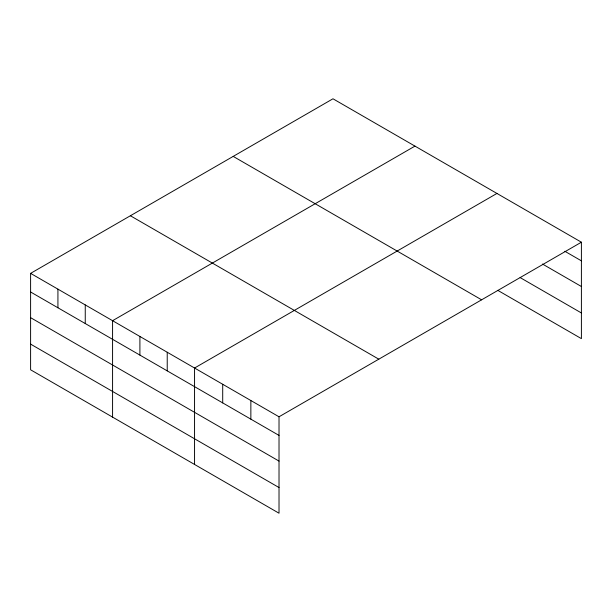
<?xml version="1.0" encoding="UTF-8"?>
<svg xmlns="http://www.w3.org/2000/svg" width="612" height="612" viewBox="0 0 612 612"><rect width="100%" height="100%" fill="white"/><g stroke="black" fill="none" stroke-linecap="round" stroke-linejoin="round"><path stroke-width="0.92" d="M581.4 242.207L332.982 98.784L30.6 273.365L30.6 369.793L279.018 513.216L279.018 416.787L581.4 242.207L581.4 338.635L497.77 290.348M414.959 146.115L112.577 320.696L112.577 417.116M496.936 193.446L194.555 368.026L194.555 464.447M564.838 251.272L581.4 260.834M542.484 264.04L581.4 286.508M520.124 277.58L581.4 312.962M233.195 156.397L481.613 299.819M130.387 215.753L378.805 359.175M30.6 273.365L279.018 416.787M30.6 291.993L279.018 435.415M30.6 317.666L279.018 461.088M30.6 344.12L279.018 487.542M250.859 400.539L250.859 419.159M222.707 384.282L222.707 402.91M167.229 352.252L167.229 370.88M139.903 336.47L139.903 355.098M85.252 304.921L85.252 323.549M57.926 289.147L57.926 307.775"/></g></svg>
